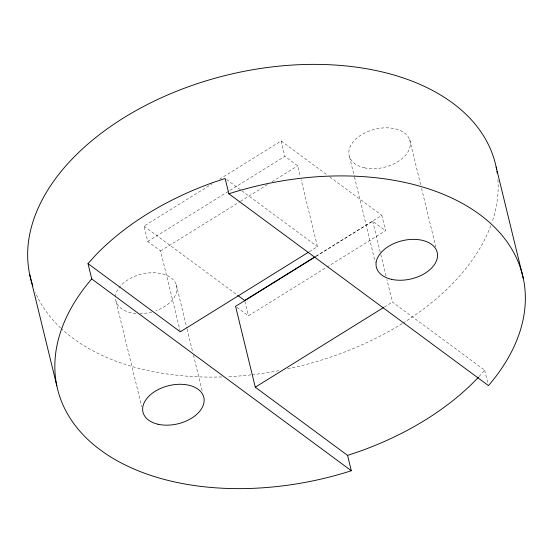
<?xml version="1.0" encoding="UTF-8"?>
<svg xmlns="http://www.w3.org/2000/svg" width="553" height="553" viewBox="0 0 553 553"><rect width="100%" height="100%" fill="white"/><g stroke="black" fill="none" stroke-linecap="round" stroke-linejoin="round"><path stroke-width="0.41" stroke-dasharray="2.77 2.07" d="M479.057 376.51L484.698 370.254L392.402 302.056L386.913 279.548M180.313 331.807L160.598 250.944L147.748 241.447L144.008 226.115L212.2 183.769M219.534 179.213L281.131 140.967L326.954 174.824M147.748 241.447L284.871 156.305L297.721 165.796L300.362 176.635M160.598 250.944L239.795 201.769M240.527 201.313L267.659 184.467M272.055 181.737L297.721 165.796M309.369 251.67L317.436 246.659L301.178 179.974M315.804 256.329L381.805 215.352L385.538 230.691L326.878 267.113M316.226 256.253L372.687 221.193L385.538 230.691M236.919 307.337L248.415 315.832L326.146 267.569M384.335 307.067L392.402 302.056M329.733 176.877L381.805 215.352M226.53 179.49L241.101 190.26M241.792 190.771L317.436 246.659M144.008 226.115L237.043 294.853M484.698 370.254L487.843 383.167M409.669 139.674L420.709 184.958M421.524 188.31L435.833 247.011M372.687 221.193L380.616 253.703M380.817 254.539L386.105 276.217M349.544 156.865L354.245 176.151M354.452 176.988L375.307 262.53M281.131 140.967L284.871 156.305M244.875 301.309L248.415 315.832M176.262 284.601L186.893 328.206M187.101 329.049L192.617 351.687M193.439 355.047L202.225 391.102M116.144 301.793L141.699 406.621M497.907 179.58A239.373 149.994 -13.7 0 1 491.935 222.486M490.781 225.693A239.373 149.994 -13.7 0 1 402.833 323.173M402.128 323.609A239.373 149.994 -13.7 0 1 286.212 369.224M278.843 370.69A239.373 149.994 -13.7 0 1 251.76 374.789M250.938 374.879A239.373 149.994 -13.7 0 1 226.827 376.759M221.684 376.952A239.373 149.994 -13.7 0 1 61.3 328.558M60.712 328.005A239.373 149.994 -13.7 0 1 35.33 292.343M115.459 296.913A31.3 19.611 -13.7 0 1 143.69 273.673A31.3 19.611 -13.7 0 1 176.352 284.857A31.3 19.611 -13.7 0 1 155.856 310.751M151.957 311.968A31.3 19.611 -13.7 0 1 139.957 313.641M135.976 313.496A31.3 19.611 -13.7 0 1 115.439 297.749M364.358 167.808A31.3 19.611 -13.7 0 0 410.367 143.718A31.3 19.611 -13.7 0 0 364.088 133.28A31.3 19.611 -13.7 0 0 364.358 167.808"/><path stroke-width="0.83" d="M91.757 278.947L90.837 279.963A239.373 149.994 -13.7 0 0 100.459 450.024A239.373 149.994 -13.7 0 0 349.731 471.267L351.314 470.734L91.757 278.947L88.017 263.608L95.344 255.479A239.373 149.994 -13.7 0 1 212.546 182.704L225.14 178.467L228.88 193.799L488.437 385.593L489.357 384.57A239.373 149.994 -13.7 0 0 479.734 214.516A239.373 149.994 -13.7 0 0 230.456 193.267L228.88 193.799M478.497 377.132L477.37 378.383A239.373 149.994 -13.7 0 1 360.169 451.158L347.574 455.395L255.279 387.204L235.564 306.341L315.493 256.71M308.636 252.127L180.313 331.807L88.017 263.608M314.339 257.242L244.682 300.5L237.735 295.371M255.279 387.204L383.602 307.516M496.159 167.103L523.345 278.636M347.574 455.395L351.314 470.734M29.655 274.364L56.841 385.897M32.848 285.922A239.373 149.994 -13.7 0 1 224.947 75.609A239.373 149.994 -13.7 0 1 496.649 169.626M496.94 171.319A239.373 149.994 -13.7 0 1 497.195 173.02M158.144 424.269A31.3 19.611 -13.7 0 0 204.161 400.178A31.3 19.611 -13.7 0 0 157.882 389.741A31.3 19.611 -13.7 0 0 158.144 424.269M391.545 279.341A31.3 19.611 -13.7 0 0 437.561 255.251A31.3 19.611 -13.7 0 0 391.282 244.813A31.3 19.611 -13.7 0 0 391.545 279.341"/></g></svg>
